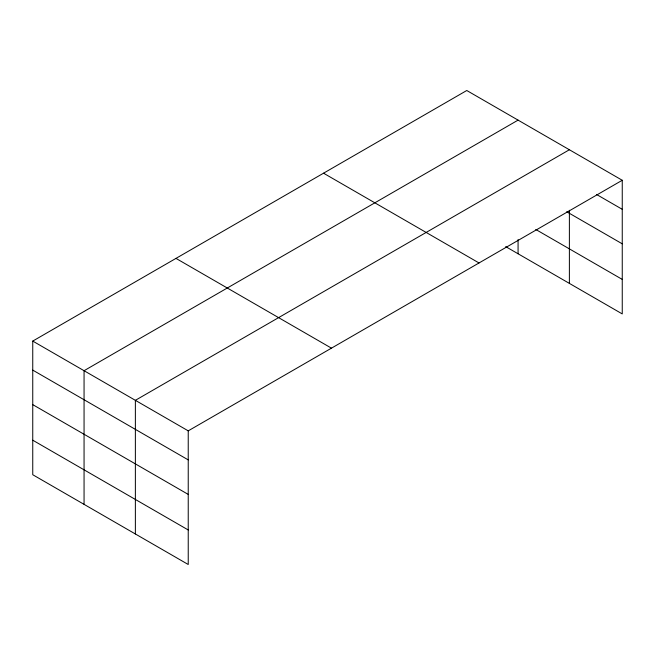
<?xml version="1.0" encoding="UTF-8"?>
<svg xmlns="http://www.w3.org/2000/svg" width="655" height="655" viewBox="0 0 655 655"><rect width="100%" height="100%" fill="white"/><g stroke="black" fill="none" stroke-linecap="round" stroke-linejoin="round"><path stroke-width="0.98" d="M622.25 180.272L466.769 90.505L32.75 341.083L32.75 474.728L188.231 564.495L188.231 430.851L622.25 180.272L622.25 313.917L505.693 246.624M569.383 210.263L569.383 283.394M518.072 120.127L84.061 370.705L84.061 504.35M569.383 149.749L135.372 400.328L135.372 533.972M596.697 194.551L622.25 209.305M566.731 211.77L622.25 243.824M535.765 229.463L622.25 279.398M323.537 173.198L479.026 262.966M175.974 258.389L331.463 348.157M32.75 341.083L188.231 430.851M32.75 370.116L188.231 459.884M32.75 404.634L188.231 494.402M32.75 440.201L188.231 529.969M518.072 239.558L518.072 253.772"/></g></svg>
